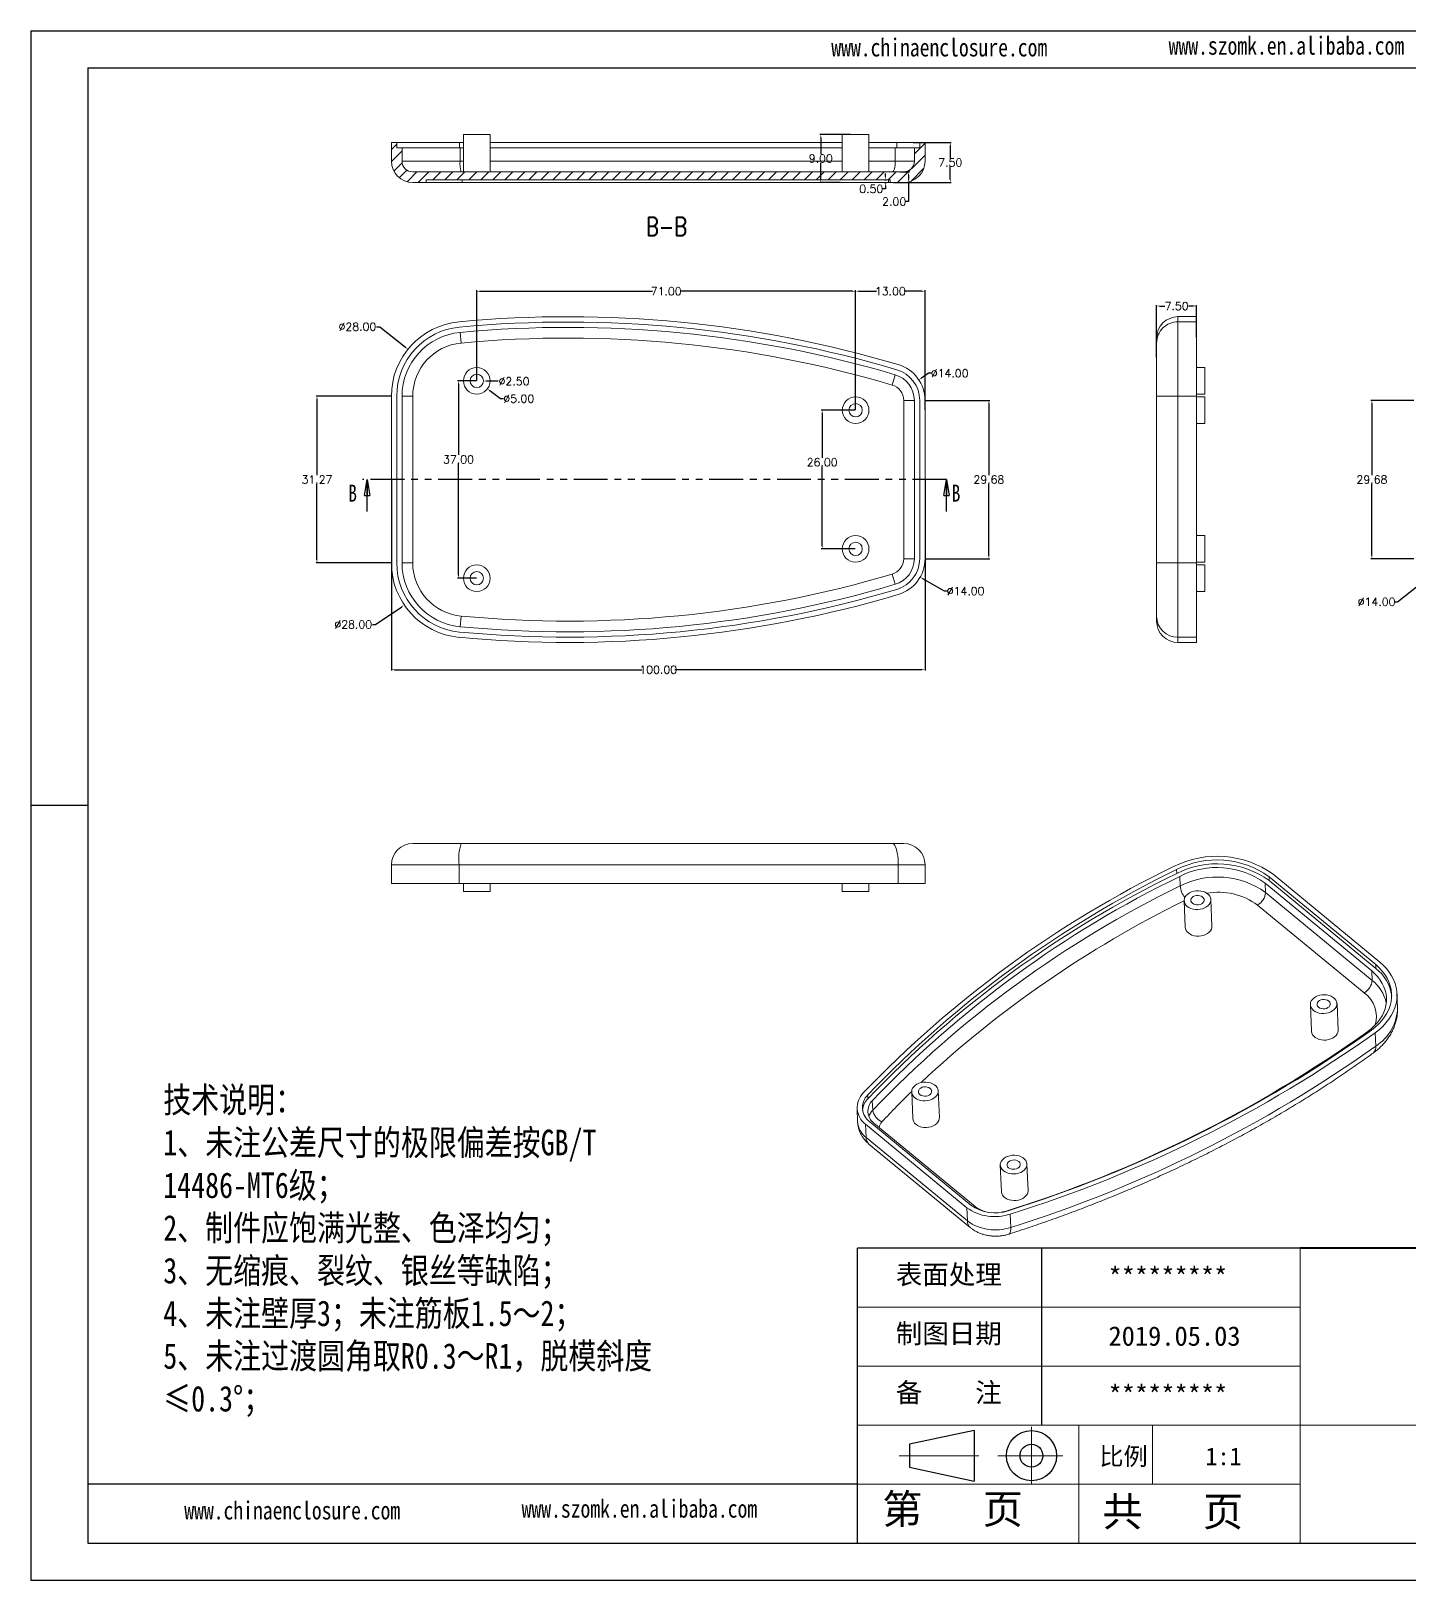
# Model space of a CAD drawing. Header units: inches. Extents: x 2300 to 3202, y 573 to 863.
# Drawn here: x 2300.2 to 2558.4, y 573 to 863.3 of the extents above; entities that cross this region are included whole.
import ezdxf

# ---------------------------------------------------------------- set-up
doc = ezdxf.new("R2010")
doc.units = ezdxf.units.IN
doc.linetypes.add('CENTER2', pattern=[28.575, 19.05, -3.175, 3.175, -3.175])
doc.linetypes.add('PHANTOM', pattern=[12.7, 6.35, -1.27, 1.27, -1.27, 1.27, -1.27])
doc.layers.add('文字', color=81, linetype='Continuous')
for name, color, linetype, lineweight in [('粗实线', 7, 'Continuous', 30), ('细实线', 3, 'Continuous', 9), ('细点划线', 2, 'CENTER2', 9)]:
    doc.layers.add(name, color=color, linetype=linetype, lineweight=lineweight)
doc.styles.add('SLDTEXTSTYLE0', font='TXT', dxfattribs={"width": 0.75})
doc.styles.add('SLDTEXTSTYLE3', font='TXT', dxfattribs={"width": 0.75, "bigfont": 'bigfont'})
doc.styles.get("Standard").update_dxf_attribs({"font": 'txt', "bigfont": 'gbcbig.shx'})
doc.styles.add('宋体', font='', dxfattribs={"width": 0.8, "height": 3.5})
doc.styles.get('宋体').set_extended_font_data('SimSun')
doc.dimstyles.new('2', dxfattribs={"dimtxt": 1.5, "dimasz": 0.6, "dimexe": 0.18, "dimexo": 0.0625, "dimgap": 0.09, "dimtad": 0, "dimtih": 1, "dimtoh": 1, "dimzin": 0, "dimdsep": 46, "dimtxsty": 'Standard', "dimcen": 0, "dimadec": 0, "dimazin": 2, "dimtfac": 1, "dimtofl": 0, "dimtmove": 0, "dimatfit": 3, "dimfxl": 1, "dimtolj": 1, "dimtzin": 0, "dimarcsym": 0})

# ---------------------------------------------------------------- blocks, each defined once
blk = doc.blocks.new('_CLOSED')
at = {"color": 0, "linetype": 'ByBlock', "lineweight": -2}
for p, q in [((-1, 0.166667), (0, 0)), ((-1, 0.166667), (-1, -0.166667)), ((0, 0), (-1, -0.166667)), ((0, 0), (-1, 0))]:
    blk.add_line(p, q, dxfattribs=at)
blk = doc.blocks.new('*D205')
at = {"color": 0, "lineweight": -2}
for p, q in [((2367.73, 779.17), (2367.73, 743.41)), ((2467.73, 779.17), (2467.73, 743.41)), ((2368.33, 743.59), (2414.64, 743.59)), ((2467.13, 743.59), (2420.82, 743.59))]:
    blk.add_line(p, q, dxfattribs=at)
at = {"color": 0}
for points in [[(2368.33, 743.69), (2368.33, 743.49), (2367.73, 743.59)], [(2467.13, 743.69), (2467.13, 743.49), (2467.73, 743.59)]]:
    blk.add_solid(points, dxfattribs=at)
at = {"layer": 'Defpoints', "color": 0}
for p in [(2367.73, 779.23), (2467.73, 779.23), (2467.73, 743.59)]:
    blk.add_point(p, dxfattribs=at)
at = {"color": 0, "insert": (2417.73, 743.59), "char_height": 1.5, "attachment_point": 5}
blk.add_mtext('\\A1;100.00', dxfattribs=at)
blk = doc.blocks.new('*D207')
at = {"color": 0, "lineweight": -2}
for p, q in [((2367.67, 794.87), (2353.61, 794.87)), ((2353.79, 794.27), (2353.79, 780.07)), ((2353.79, 764.2), (2353.79, 778.39)), ((2367.67, 763.6), (2353.61, 763.6))]:
    blk.add_line(p, q, dxfattribs=at)
at = {"color": 0}
for points in [[(2353.69, 794.27), (2353.89, 794.27), (2353.79, 794.87)], [(2353.69, 764.2), (2353.89, 764.2), (2353.79, 763.6)]]:
    blk.add_solid(points, dxfattribs=at)
at = {"layer": 'Defpoints', "color": 0}
for p in [(2367.73, 794.87), (2353.79, 763.6), (2367.73, 763.6)]:
    blk.add_point(p, dxfattribs=at)
at = {"color": 0, "insert": (2353.79, 779.23), "char_height": 1.5, "attachment_point": 5}
blk.add_mtext('\\A1;31.27', dxfattribs=at)
blk = doc.blocks.new('*D208')
at = {"color": 0, "lineweight": -2}
for p, q in [((2467.79, 794.07), (2479.88, 794.07)), ((2479.7, 793.47), (2479.7, 780.07)), ((2479.7, 764.99), (2479.7, 778.39)), ((2467.79, 764.39), (2479.88, 764.39))]:
    blk.add_line(p, q, dxfattribs=at)
at = {"color": 0}
for points in [[(2479.6, 793.47), (2479.8, 793.47), (2479.7, 794.07)], [(2479.6, 764.99), (2479.8, 764.99), (2479.7, 764.39)]]:
    blk.add_solid(points, dxfattribs=at)
at = {"layer": 'Defpoints', "color": 0}
for p in [(2467.73, 794.07), (2479.7, 794.07), (2467.73, 764.39)]:
    blk.add_point(p, dxfattribs=at)
at = {"color": 0, "insert": (2479.7, 779.23), "char_height": 1.5, "attachment_point": 5}
blk.add_mtext('\\A1;29.68', dxfattribs=at)
blk = doc.blocks.new('*D209')
at = {"color": 0, "lineweight": -2}
for p, q in [((2364.96, 807.89), (2365.56, 807.89)), ((2365.56, 807.89), (2370.36, 804.02))]:
    blk.add_line(p, q, dxfattribs=at)
at = {"color": 0}
blk.add_solid([(2370.42, 804.1), (2370.3, 803.95), (2370.83, 803.65)], dxfattribs=at)
at = {"layer": 'Defpoints', "color": 0}
for p in [(2370.83, 803.65), (2392.63, 786.08)]:
    blk.add_point(p, dxfattribs=at)
at = {"color": 0, "insert": (2361.37, 807.89), "char_height": 1.5, "attachment_point": 5}
blk.add_mtext('\\A1;∅28.00', dxfattribs=at)
blk = doc.blocks.new('*D210')
at = {"color": 0, "lineweight": -2}
for p, q in [((2364.77, 752.06), (2369.66, 755.38)), ((2364.17, 752.06), (2364.77, 752.06))]:
    blk.add_line(p, q, dxfattribs=at)
at = {"color": 0}
blk.add_solid([(2369.6, 755.47), (2369.71, 755.3), (2370.15, 755.72)], dxfattribs=at)
at = {"layer": 'Defpoints', "color": 0}
for p in [(2393.3, 771.47), (2370.15, 755.72)]:
    blk.add_point(p, dxfattribs=at)
at = {"color": 0, "insert": (2360.58, 752.06), "char_height": 1.5, "attachment_point": 5}
blk.add_mtext('\\A1;∅28.00', dxfattribs=at)
blk = doc.blocks.new('*D211')
at = {"color": 0, "lineweight": -2}
for p, q in [((2468.41, 799.15), (2467.07, 798.26)), ((2469.01, 799.15), (2468.41, 799.15))]:
    blk.add_line(p, q, dxfattribs=at)
at = {"color": 0}
blk.add_solid([(2467.01, 798.35), (2467.12, 798.18), (2466.57, 797.93)], dxfattribs=at)
at = {"layer": 'Defpoints', "color": 0}
for p in [(2466.57, 797.93), (2454.89, 790.21)]:
    blk.add_point(p, dxfattribs=at)
at = {"color": 0, "insert": (2472.35, 799.15), "char_height": 1.5, "attachment_point": 5}
blk.add_mtext('\\A1;∅14.00', dxfattribs=at)
blk = doc.blocks.new('*D212')
at = {"color": 0, "lineweight": -2}
for p, q in [((2471.39, 758.32), (2467.33, 760.63)), ((2471.99, 758.32), (2471.39, 758.32))]:
    blk.add_line(p, q, dxfattribs=at)
at = {"color": 0}
blk.add_solid([(2467.38, 760.72), (2467.29, 760.55), (2466.81, 760.93)], dxfattribs=at)
at = {"layer": 'Defpoints', "color": 0}
for p in [(2454.64, 767.85), (2466.81, 760.93)]:
    blk.add_point(p, dxfattribs=at)
at = {"color": 0, "insert": (2475.33, 758.32), "char_height": 1.5, "attachment_point": 5}
blk.add_mtext('\\A1;∅14.00', dxfattribs=at)
blk = doc.blocks.new('*D213')
at = {"color": 0, "lineweight": -2}
for p, q in [((2383.73, 797.79), (2383.73, 814.71)), ((2384.33, 814.53), (2416.64, 814.53)), ((2454.13, 814.53), (2421.82, 814.53)), ((2454.73, 792.29), (2454.73, 814.71))]:
    blk.add_line(p, q, dxfattribs=at)
at = {"color": 0}
for points in [[(2384.33, 814.63), (2384.33, 814.43), (2383.73, 814.53)], [(2454.13, 814.63), (2454.13, 814.43), (2454.73, 814.53)]]:
    blk.add_solid(points, dxfattribs=at)
at = {"layer": 'Defpoints', "color": 0}
for p in [(2454.73, 814.53), (2383.73, 797.73), (2454.73, 792.23)]:
    blk.add_point(p, dxfattribs=at)
at = {"color": 0, "insert": (2419.23, 814.53), "char_height": 1.5, "attachment_point": 5}
blk.add_mtext('\\A1;71.00', dxfattribs=at)
blk = doc.blocks.new('*D214')
at = {"color": 0, "lineweight": -2}
for p, q in [((2454.73, 792.29), (2454.73, 814.71)), ((2455.33, 814.53), (2458.64, 814.53)), ((2467.13, 814.53), (2463.82, 814.53)), ((2467.73, 792.29), (2467.73, 814.71))]:
    blk.add_line(p, q, dxfattribs=at)
at = {"color": 0}
for points in [[(2455.33, 814.63), (2455.33, 814.43), (2454.73, 814.53)], [(2467.13, 814.63), (2467.13, 814.43), (2467.73, 814.53)]]:
    blk.add_solid(points, dxfattribs=at)
at = {"layer": 'Defpoints', "color": 0}
for p in [(2467.73, 814.53), (2454.73, 792.23), (2467.73, 792.23)]:
    blk.add_point(p, dxfattribs=at)
at = {"color": 0, "insert": (2461.23, 814.53), "char_height": 1.5, "attachment_point": 5}
blk.add_mtext('\\A1;13.00', dxfattribs=at)
blk = doc.blocks.new('*D215')
at = {"color": 0, "lineweight": -2}
for p, q in [((2388.16, 794.39), (2386.21, 795.87)), ((2388.76, 794.39), (2388.16, 794.39))]:
    blk.add_line(p, q, dxfattribs=at)
at = {"color": 0}
blk.add_solid([(2386.27, 795.95), (2386.15, 795.79), (2385.73, 796.23)], dxfattribs=at)
at = {"layer": 'Defpoints', "color": 0}
for p in [(2381.73, 799.23), (2385.73, 796.23)]:
    blk.add_point(p, dxfattribs=at)
at = {"color": 0, "insert": (2391.6, 794.39), "char_height": 1.5, "attachment_point": 5}
blk.add_mtext('\\A1;∅5.00', dxfattribs=at)
blk = doc.blocks.new('*D216')
at = {"color": 0, "lineweight": -2}
blk.add_line((2387.76, 797.65), (2385.58, 797.69), dxfattribs=at)
at = {"color": 0}
blk.add_solid([(2385.58, 797.79), (2385.58, 797.59), (2384.98, 797.71)], dxfattribs=at)
at = {"layer": 'Defpoints', "color": 0}
for p in [(2382.48, 797.76), (2384.98, 797.71)]:
    blk.add_point(p, dxfattribs=at)
at = {"color": 0, "insert": (2390.72, 797.65), "char_height": 1.5, "attachment_point": 5}
blk.add_mtext('\\A1;∅2.50', dxfattribs=at)
blk = doc.blocks.new('*D217')
at = {"color": 0, "lineweight": -2}
for p, q in [((2383.67, 797.73), (2380.13, 797.73)), ((2380.31, 797.13), (2380.31, 783.84)), ((2380.31, 761.33), (2380.31, 782.16)), ((2383.67, 760.73), (2380.13, 760.73))]:
    blk.add_line(p, q, dxfattribs=at)
at = {"color": 0}
for points in [[(2380.21, 797.13), (2380.41, 797.13), (2380.31, 797.73)], [(2380.21, 761.33), (2380.41, 761.33), (2380.31, 760.73)]]:
    blk.add_solid(points, dxfattribs=at)
at = {"layer": 'Defpoints', "color": 0}
for p in [(2380.31, 797.73), (2383.73, 797.73), (2383.73, 760.73)]:
    blk.add_point(p, dxfattribs=at)
at = {"color": 0, "insert": (2380.31, 783), "char_height": 1.5, "attachment_point": 5}
blk.add_mtext('\\A1;37.00', dxfattribs=at)
blk = doc.blocks.new('*D218')
at = {"color": 0, "lineweight": -2}
for p, q in [((2454.67, 792.23), (2448.28, 792.23)), ((2448.46, 791.63), (2448.46, 783.31)), ((2448.46, 766.83), (2448.46, 781.63)), ((2454.67, 766.23), (2448.28, 766.23))]:
    blk.add_line(p, q, dxfattribs=at)
at = {"color": 0}
for points in [[(2448.36, 791.63), (2448.56, 791.63), (2448.46, 792.23)], [(2448.36, 766.83), (2448.56, 766.83), (2448.46, 766.23)]]:
    blk.add_solid(points, dxfattribs=at)
at = {"layer": 'Defpoints', "color": 0}
for p in [(2448.46, 792.23), (2454.73, 792.23), (2454.73, 766.23)]:
    blk.add_point(p, dxfattribs=at)
at = {"color": 0, "insert": (2448.46, 782.47), "char_height": 1.5, "attachment_point": 5}
blk.add_mtext('\\A1;26.00', dxfattribs=at)
blk = doc.blocks.new('*D219')
at = {"color": 0, "lineweight": -2}
for p, q in [((2511.13, 802.1), (2511.13, 811.94)), ((2511.73, 811.76), (2512.67, 811.76)), ((2518.03, 811.76), (2517.1, 811.76)), ((2518.63, 805.9), (2518.63, 811.94))]:
    blk.add_line(p, q, dxfattribs=at)
at = {"color": 0}
for points in [[(2511.73, 811.86), (2511.73, 811.66), (2511.13, 811.76)], [(2518.03, 811.86), (2518.03, 811.66), (2518.63, 811.76)]]:
    blk.add_solid(points, dxfattribs=at)
at = {"layer": 'Defpoints', "color": 0}
for p in [(2518.63, 811.76), (2518.63, 805.84), (2511.13, 802.04)]:
    blk.add_point(p, dxfattribs=at)
at = {"color": 0, "insert": (2514.88, 811.76), "char_height": 1.5, "attachment_point": 5}
blk.add_mtext('\\A1;7.50', dxfattribs=at)
blk = doc.blocks.new('*D220')
at = {"color": 0, "lineweight": -2}
for p, q in [((2460.35, 836.01), (2460.35, 836.61)), ((2460.35, 833.71), (2459.75, 833.71)), ((2460.16, 835.41), (2460.53, 835.41)), ((2460.16, 834.91), (2460.53, 834.91)), ((2460.35, 834.31), (2460.35, 833.71))]:
    blk.add_line(p, q, dxfattribs=at)
at = {"color": 0}
for points in [[(2460.25, 836.01), (2460.45, 836.01), (2460.35, 835.41)], [(2460.25, 834.31), (2460.45, 834.31), (2460.35, 834.91)]]:
    blk.add_solid(points, dxfattribs=at)
at = {"layer": 'Defpoints', "color": 0}
for p in [(2460.1, 835.41), (2460.1, 834.91), (2460.35, 834.91)]:
    blk.add_point(p, dxfattribs=at)
at = {"color": 0, "insert": (2457.66, 833.71), "char_height": 1.5, "attachment_point": 5}
blk.add_mtext('\\A1;0.50', dxfattribs=at)
blk = doc.blocks.new('*D221')
at = {"color": 0, "lineweight": -2}
for p, q in [((2463.06, 836.91), (2464.82, 836.91)), ((2464.64, 836.31), (2464.64, 835.51)), ((2461.84, 834.91), (2464.82, 834.91)), ((2464.64, 834.91), (2464.64, 831.33)), ((2464.64, 831.33), (2464.04, 831.33))]:
    blk.add_line(p, q, dxfattribs=at)
at = {"color": 0}
for points in [[(2464.54, 836.31), (2464.74, 836.31), (2464.64, 836.91)], [(2464.54, 835.51), (2464.74, 835.51), (2464.64, 834.91)]]:
    blk.add_solid(points, dxfattribs=at)
at = {"layer": 'Defpoints', "color": 0}
for p in [(2463, 836.91), (2461.77, 834.91), (2464.64, 834.91)]:
    blk.add_point(p, dxfattribs=at)
at = {"color": 0, "insert": (2461.95, 831.33), "char_height": 1.5, "attachment_point": 5}
blk.add_mtext('\\A1;2.00', dxfattribs=at)
blk = doc.blocks.new('*D222')
at = {"color": 0, "lineweight": -2}
for p, q in [((2465.51, 842.41), (2472.64, 842.41)), ((2472.46, 841.81), (2472.46, 839.5)), ((2472.46, 835.51), (2472.46, 837.82)), ((2463.39, 834.91), (2472.64, 834.91))]:
    blk.add_line(p, q, dxfattribs=at)
at = {"color": 0}
for points in [[(2472.36, 841.81), (2472.56, 841.81), (2472.46, 842.41)], [(2472.36, 835.51), (2472.56, 835.51), (2472.46, 834.91)]]:
    blk.add_solid(points, dxfattribs=at)
at = {"layer": 'Defpoints', "color": 0}
for p in [(2465.44, 842.41), (2472.46, 842.41), (2463.33, 834.91)]:
    blk.add_point(p, dxfattribs=at)
at = {"color": 0, "insert": (2472.46, 838.66), "char_height": 1.5, "attachment_point": 5}
blk.add_mtext('\\A1;7.50', dxfattribs=at)
blk = doc.blocks.new('*D223')
at = {"color": 0, "lineweight": -2}
for p, q in [((2453.72, 843.91), (2448.02, 843.91)), ((2448.2, 843.31), (2448.2, 840.25)), ((2448.2, 835.51), (2448.2, 838.57)), ((2451.83, 834.91), (2448.02, 834.91))]:
    blk.add_line(p, q, dxfattribs=at)
at = {"color": 0}
for points in [[(2448.1, 843.31), (2448.3, 843.31), (2448.2, 843.91)], [(2448.1, 835.51), (2448.3, 835.51), (2448.2, 834.91)]]:
    blk.add_solid(points, dxfattribs=at)
at = {"layer": 'Defpoints', "color": 0}
for p in [(2448.2, 843.91), (2453.78, 843.91), (2451.9, 834.91)]:
    blk.add_point(p, dxfattribs=at)
at = {"color": 0, "insert": (2448.2, 839.41), "char_height": 1.5, "attachment_point": 5}
blk.add_mtext('\\A1;9.00', dxfattribs=at)
blk = doc.blocks.new('*D238')
at = {"color": 0, "lineweight": -2}
for p, q in [((2559.36, 794.07), (2551.3, 794.07)), ((2551.48, 793.47), (2551.48, 780.07)), ((2551.48, 764.99), (2551.48, 778.39)), ((2559.36, 764.39), (2551.3, 764.39))]:
    blk.add_line(p, q, dxfattribs=at)
at = {"color": 0}
for points in [[(2551.38, 793.47), (2551.58, 793.47), (2551.48, 794.07)], [(2551.38, 764.99), (2551.58, 764.99), (2551.48, 764.39)]]:
    blk.add_solid(points, dxfattribs=at)
at = {"layer": 'Defpoints', "color": 0}
for p in [(2551.48, 794.07), (2559.42, 794.07), (2559.42, 764.39)]:
    blk.add_point(p, dxfattribs=at)
at = {"color": 0, "insert": (2551.48, 779.23), "char_height": 1.5, "attachment_point": 5}
blk.add_mtext('\\A1;29.68', dxfattribs=at)
blk = doc.blocks.new('*D239')
at = {"color": 0, "lineweight": -2}
for p, q in [((2556.29, 756.31), (2560.48, 759.65)), ((2555.69, 756.31), (2556.29, 756.31))]:
    blk.add_line(p, q, dxfattribs=at)
at = {"color": 0}
blk.add_solid([(2560.42, 759.73), (2560.54, 759.57), (2560.95, 760.02)], dxfattribs=at)
at = {"layer": 'Defpoints', "color": 0}
for p in [(2571.89, 768.76), (2560.95, 760.02)]:
    blk.add_point(p, dxfattribs=at)
at = {"color": 0, "insert": (2552.35, 756.31), "char_height": 1.5, "attachment_point": 5}
blk.add_mtext('\\A1;∅14.00', dxfattribs=at)

msp = doc.modelspace()

# ---------------------------------------------------------------- hatches: boundary and pattern name
at = {"linetype": 'Continuous', "lineweight": 0}
h = msp.add_hatch(dxfattribs=at)
h.set_pattern_fill('ANSI31', color=4, scale=0.5, style=0)
edge = h.paths.add_edge_path(flags=0)
edge.add_arc((2463.729, 838.905), 2, 270, 360, ccw=False)
edge.add_line((2463.729, 836.905), (2371.729, 836.905))
edge.add_arc((2371.729, 838.905), 2, 180, 270, ccw=False)
edge.add_line((2369.729, 838.905), (2369.729, 841.405))
edge.add_line((2369.729, 841.405), (2368.729, 841.405))
edge.add_line((2368.729, 841.405), (2368.729, 842.405))
edge.add_line((2368.729, 842.405), (2367.729, 842.405))
edge.add_line((2367.729, 842.405), (2367.729, 838.905))
edge.add_arc((2371.729, 838.905), 4, 180, 270)
edge.add_line((2371.729, 834.905), (2374.229, 834.905))
edge.add_line((2374.229, 834.905), (2374.229, 835.405))
edge.add_line((2374.229, 835.405), (2461.229, 835.405))
edge.add_line((2461.229, 835.405), (2461.229, 834.905))
edge.add_line((2461.229, 834.905), (2463.729, 834.905))
edge.add_arc((2463.729, 838.905), 4, 270, 360)
edge.add_line((2467.729, 838.905), (2467.729, 842.405))
edge.add_line((2467.729, 842.405), (2466.729, 842.405))
edge.add_line((2466.729, 842.405), (2466.729, 841.405))
edge.add_line((2466.729, 841.405), (2465.729, 841.405))
edge.add_line((2465.729, 841.405), (2465.729, 838.905))

# ---------------------------------------------------------------- linework, layer by layer
for p, q in [((2300.197, 863.315), (2710.847, 863.315)), ((2300.197, 863.315), (2300.197, 572.957)), ((2310.823, 856.402), (2703.934, 856.402)), ((2310.823, 856.402), (2310.823, 579.87)), ((2310.823, 718.136), (2300.197, 718.136)), ((2300.197, 707.382), (2300.197, 572.957)), ((2455.055, 579.87), (2455.055, 635.176)), ((2538.014, 635.176), (2455.055, 635.176)), ((2489.621, 601.993), (2489.621, 635.176)), ((2455.055, 590.931), (2310.823, 590.931)), ((2310.823, 579.87), (2703.934, 579.87)), ((2300.197, 572.957), (2710.847, 572.957)), ((2300.197, 572.957), (2490.313, 572.957))]:
    msp.add_line(p, q)
at = {"color": 7, "linetype": 'Continuous', "lineweight": 15}
for p, q in [((2367.729, 842.405), (2367.729, 838.905)), ((2368.729, 842.405), (2367.729, 842.405)), ((2368.729, 841.405), (2368.729, 842.405)), ((2380.508, 842.405), (2368.729, 842.405)), ((2380.508, 841.405), (2380.508, 842.405)), ((2381.229, 842.405), (2380.508, 842.405)), ((2381.229, 843.905), (2381.229, 836.905)), ((2381.229, 843.905), (2386.229, 843.905)), ((2386.229, 836.905), (2386.229, 843.905)), ((2452.229, 842.405), (2386.229, 842.405)), ((2452.229, 843.905), (2452.229, 836.905)), ((2452.229, 843.905), (2457.229, 843.905)), ((2457.229, 836.905), (2457.229, 843.905)), ((2462.435, 842.405), (2457.229, 842.405)), ((2462.435, 841.405), (2462.435, 842.405)), ((2466.729, 842.405), (2462.435, 842.405)), ((2466.729, 842.405), (2466.729, 841.405)), ((2467.729, 842.405), (2466.729, 842.405)), ((2467.729, 838.905), (2467.729, 842.405)), ((2368.729, 841.405), (2369.729, 841.405)), ((2369.729, 841.405), (2369.729, 838.905)), ((2380.602, 841.405), (2369.729, 841.405)), ((2380.602, 838.905), (2380.602, 841.405)), ((2381.229, 841.405), (2380.602, 841.405)), ((2452.229, 841.405), (2386.229, 841.405)), ((2462.151, 841.405), (2457.229, 841.405)), ((2462.151, 841.405), (2462.151, 838.905)), ((2465.729, 841.405), (2462.151, 841.405)), ((2465.729, 838.905), (2465.729, 841.405)), ((2465.729, 841.405), (2466.729, 841.405)), ((2380.602, 838.905), (2369.729, 838.905)), ((2463.729, 836.905), (2371.729, 836.905)), ((2465.729, 838.905), (2462.151, 838.905)), ((2374.229, 834.905), (2371.729, 834.905)), ((2461.229, 835.405), (2374.229, 835.405)), ((2374.229, 834.905), (2374.229, 835.405)), ((2374.229, 834.905), (2381.025, 834.905)), ((2381.025, 835.405), (2381.025, 834.905)), ((2381.025, 834.905), (2460.871, 834.905)), ((2460.871, 835.405), (2460.871, 834.905)), ((2460.871, 834.905), (2461.229, 834.905)), ((2461.229, 835.405), (2461.229, 834.905)), ((2463.729, 834.905), (2461.229, 834.905)), ((2518.634, 809.766), (2515.134, 809.766)), ((2515.134, 808.805), (2515.134, 794.866)), ((2515.134, 808.805), (2518.634, 808.805)), ((2518.634, 809.766), (2518.634, 808.805)), ((2518.634, 808.805), (2518.634, 794.866)), ((2380.602, 806.813), (2380.79, 804.822)), ((2511.134, 804.822), (2511.134, 805.766)), ((2511.134, 794.866), (2511.134, 804.822)), ((2462.151, 798.865), (2461.582, 796.948)), ((2520.134, 800.231), (2518.634, 800.231)), ((2520.134, 800.231), (2520.134, 795.231)), ((2367.729, 794.866), (2367.729, 763.596)), ((2368.729, 794.866), (2368.729, 763.596)), ((2369.729, 794.866), (2369.729, 763.596)), ((2369.729, 794.866), (2371.729, 794.866)), ((2371.729, 763.596), (2371.729, 794.866)), ((2463.729, 794.072), (2465.729, 794.072)), ((2463.729, 794.072), (2463.729, 764.39)), ((2465.729, 764.39), (2465.729, 794.072)), ((2466.729, 764.39), (2466.729, 794.072)), ((2467.729, 764.39), (2467.729, 794.072)), ((2511.134, 763.596), (2511.134, 794.866)), ((2515.134, 794.866), (2511.134, 794.866)), ((2515.134, 794.866), (2515.134, 763.596)), ((2518.634, 794.866), (2515.134, 794.866)), ((2518.634, 795.231), (2520.134, 795.231)), ((2518.634, 794.866), (2518.634, 763.596)), ((2520.134, 794.731), (2518.634, 794.731)), ((2520.134, 794.731), (2520.134, 789.731)), ((2518.634, 789.731), (2520.134, 789.731)), ((2520.134, 768.731), (2518.634, 768.731)), ((2520.134, 763.731), (2520.134, 768.731)), ((2463.729, 764.39), (2465.729, 764.39)), ((2518.634, 763.731), (2520.134, 763.731)), ((2369.729, 763.596), (2371.729, 763.596)), ((2461.582, 761.514), (2462.151, 759.597)), ((2515.134, 763.596), (2511.134, 763.596)), ((2511.134, 753.64), (2511.134, 763.596)), ((2515.134, 763.596), (2515.134, 749.658)), ((2515.134, 763.596), (2518.634, 763.596)), ((2518.634, 763.596), (2518.634, 749.658)), ((2520.134, 763.231), (2518.634, 763.231)), ((2520.134, 758.231), (2520.134, 763.231)), ((2518.634, 758.231), (2520.134, 758.231)), ((2380.79, 753.64), (2380.602, 751.649)), ((2511.134, 752.696), (2511.134, 753.64)), ((2518.634, 749.658), (2515.134, 749.658)), ((2518.634, 749.658), (2518.634, 748.696)), ((2515.134, 748.696), (2518.634, 748.696)), ((2371.729, 711.026), (2380.79, 711.026)), ((2380.79, 711.026), (2461.582, 711.026)), ((2461.582, 711.026), (2463.729, 711.026)), ((2380.414, 707.026), (2367.729, 707.026)), ((2367.729, 703.526), (2367.729, 707.026)), ((2462.719, 707.026), (2380.414, 707.026)), ((2380.414, 707.026), (2380.414, 703.526)), ((2462.719, 703.526), (2462.719, 707.026)), ((2467.729, 707.026), (2462.719, 707.026)), ((2467.729, 707.026), (2467.729, 703.526)), ((2514.904, 705.417), (2514.875, 706.128)), ((2380.414, 703.526), (2367.729, 703.526)), ((2462.719, 703.526), (2380.414, 703.526)), ((2381.229, 703.526), (2381.229, 702.026)), ((2386.229, 702.026), (2386.229, 703.526)), ((2452.229, 703.526), (2452.229, 702.026)), ((2457.229, 702.026), (2457.229, 703.526)), ((2467.729, 703.526), (2462.719, 703.526)), ((2515.468, 704.849), (2515.54, 703.069)), ((2551.438, 687.133), (2531.46, 703.605)), ((2531.532, 701.825), (2531.46, 703.605)), ((2552.178, 688.31), (2532.2, 704.781)), ((2532.229, 704.07), (2532.2, 704.781)), ((2552.207, 687.598), (2532.229, 704.07)), ((2552.947, 688.774), (2532.969, 705.246)), ((2386.229, 702.026), (2381.229, 702.026)), ((2457.229, 702.026), (2452.229, 702.026)), ((2516.297, 700.291), (2516.499, 695.308)), ((2521.494, 695.51), (2521.293, 700.493)), ((2551.51, 685.353), (2531.532, 701.825)), ((2530.052, 699.473), (2550.03, 683.001)), ((2552.207, 687.598), (2552.178, 688.31)), ((2551.438, 687.133), (2551.51, 685.353)), ((2556.274, 680.346), (2556.173, 682.838)), ((2539.936, 680.801), (2540.137, 675.818)), ((2545.133, 676.02), (2544.932, 681.003)), ((2552.201, 673.049), (2552.1, 675.541)), ((2457.024, 663.162), (2456.995, 663.874)), ((2457.927, 661.01), (2457.855, 662.789)), ((2465.229, 664.42), (2465.431, 659.437)), ((2470.426, 659.639), (2470.225, 664.622)), ((2454.987, 661.354), (2455.088, 658.862)), ((2456.6, 658.386), (2475.564, 642.751)), ((2456.6, 658.386), (2456.701, 655.894)), ((2457.369, 658.85), (2476.332, 643.215)), ((2458.167, 658.603), (2477.13, 642.968)), ((2456.701, 655.894), (2475.664, 640.259)), ((2457.231, 654.665), (2476.195, 639.031)), ((2481.84, 650.725), (2482.042, 645.741)), ((2487.038, 645.943), (2486.836, 650.927)), ((2475.664, 640.259), (2475.564, 642.751)), ((2483.702, 641.542), (2483.803, 639.051))]:
    msp.add_line(p, q, dxfattribs=at)
at = {"color": 8, "linetype": 'Continuous', "lineweight": 15}
for p, q in [((2381.229, 838.905), (2380.602, 838.905)), ((2452.229, 838.905), (2386.229, 838.905)), ((2462.151, 838.905), (2457.229, 838.905)), ((2515.134, 809.766), (2515.134, 808.805)), ((2515.134, 749.658), (2515.134, 748.696))]:
    msp.add_line(p, q, dxfattribs=at)
at = {"color": 1, "linetype": 'PHANTOM', "lineweight": 30}
msp.add_line((2471.761, 779.231), (2362.305, 779.231), dxfattribs=at)
at = {"color": 7, "linetype": 'Continuous', "lineweight": 30}
for p, q in [((2363.182, 773.231), (2363.182, 779.231)), ((2471.761, 773.231), (2471.761, 779.231))]:
    msp.add_line(p, q, dxfattribs=at)
at = {"color": 7, "linetype": 'Continuous', "lineweight": 15, "flags": 128}
for points in [[(2462.151, 838.905), (2462.14, 838.515), (2462.107, 838.14), (2462.055, 837.794), (2461.984, 837.491), (2461.898, 837.242), (2461.8, 837.058), (2461.693, 836.944), (2461.582, 836.905)], [(2462.719, 707.026), (2462.708, 707.595), (2462.673, 708.153), (2462.617, 708.688), (2462.539, 709.189), (2462.442, 709.646), (2462.327, 710.049), (2462.197, 710.391), (2462.054, 710.665), (2461.902, 710.864), (2461.744, 710.985), (2461.582, 711.026)], [(2516.873, 699.231), (2516.619, 699.485), (2516.434, 699.768), (2516.326, 700.071), (2516.297, 700.384), (2516.348, 700.698), (2516.478, 701.002), (2516.682, 701.286), (2516.954, 701.541), (2517.286, 701.76), (2517.666, 701.934), (2518.082, 702.059), (2518.521, 702.131), (2518.969, 702.146), (2519.411, 702.105), (2519.834, 702.01), (2520.223, 701.862), (2520.566, 701.667), (2520.852, 701.43), (2521.073, 701.161), (2521.22, 700.867), (2521.289, 700.557), (2521.278, 700.243), (2521.187, 699.933), (2521.019, 699.638), (2520.78, 699.367), (2520.477, 699.129), (2520.12, 698.931), (2519.72, 698.781), (2519.291, 698.682), (2518.846, 698.639), (2518.399, 698.651), (2517.964, 698.72), (2517.557, 698.842), (2517.189, 699.015), (2516.873, 699.231)], [(2517.834, 699.812), (2517.66, 700.002), (2517.564, 700.219), (2517.551, 700.447), (2517.623, 700.672), (2517.775, 700.878), (2517.996, 701.051), (2518.272, 701.178), (2518.584, 701.253), (2518.91, 701.268), (2519.228, 701.224), (2519.517, 701.123), (2519.756, 700.973), (2519.93, 700.782), (2520.027, 700.566), (2520.039, 700.337), (2519.967, 700.112), (2519.815, 699.906), (2519.594, 699.734), (2519.318, 699.606), (2519.006, 699.532), (2518.68, 699.516), (2518.362, 699.56), (2518.074, 699.661), (2517.834, 699.812)], [(2521.494, 695.51), (2521.479, 695.259), (2521.388, 694.949), (2521.221, 694.654), (2520.981, 694.383), (2520.678, 694.145), (2520.321, 693.948), (2519.922, 693.797), (2519.492, 693.699), (2519.047, 693.655), (2518.6, 693.668), (2518.166, 693.736), (2517.758, 693.859), (2517.391, 694.031), (2517.075, 694.248)], [(2551.392, 676.021), (2552.112, 676.588), (2552.766, 677.192), (2553.348, 677.831), (2553.856, 678.5), (2554.285, 679.194), (2554.632, 679.908), (2554.896, 680.639), (2555.074, 681.38), (2555.166, 682.128), (2555.17, 682.877), (2555.087, 683.621), (2554.917, 684.356), (2554.662, 685.078), (2554.322, 685.78), (2553.901, 686.459), (2553.401, 687.11), (2552.825, 687.728), (2552.178, 688.31)], [(2552.1, 675.541), (2552.837, 676.117), (2553.509, 676.731), (2554.113, 677.379), (2554.646, 678.055), (2555.102, 678.758), (2555.481, 679.481), (2555.78, 680.222), (2555.996, 680.974), (2556.13, 681.735), (2556.178, 682.499), (2556.143, 683.261), (2556.023, 684.018), (2555.819, 684.764), (2555.534, 685.495), (2555.167, 686.206), (2554.723, 686.894), (2554.202, 687.554), (2553.609, 688.182), (2552.947, 688.774)], [(2550.712, 675.79), (2551.377, 676.313), (2551.981, 676.871), (2552.518, 677.461), (2552.987, 678.078), (2553.383, 678.718), (2553.704, 679.378), (2553.947, 680.053), (2554.112, 680.737), (2554.196, 681.427), (2554.2, 682.118), (2554.123, 682.805), (2553.966, 683.484), (2553.731, 684.15), (2553.417, 684.798), (2553.028, 685.425), (2552.567, 686.026), (2552.036, 686.596), (2551.438, 687.133)], [(2540.512, 679.741), (2540.828, 679.525), (2541.196, 679.353), (2541.603, 679.23), (2542.038, 679.161), (2542.484, 679.149), (2542.93, 679.192), (2543.359, 679.291), (2543.759, 679.441), (2544.116, 679.639), (2544.419, 679.877), (2544.658, 680.148), (2544.826, 680.443), (2544.917, 680.753), (2544.928, 681.068), (2544.859, 681.377), (2544.712, 681.671), (2544.491, 681.941), (2544.205, 682.177), (2543.862, 682.372), (2543.473, 682.52), (2543.05, 682.616), (2542.608, 682.656), (2542.16, 682.641), (2541.721, 682.569), (2541.304, 682.444), (2540.925, 682.27), (2540.593, 682.051), (2540.321, 681.796), (2540.117, 681.512), (2539.987, 681.208), (2539.936, 680.894), (2539.965, 680.581), (2540.073, 680.278), (2540.258, 679.995), (2540.512, 679.741)], [(2541.473, 680.322), (2541.712, 680.171), (2542.001, 680.07), (2542.319, 680.026), (2542.645, 680.042), (2542.957, 680.116), (2543.233, 680.244), (2543.454, 680.416), (2543.606, 680.622), (2543.678, 680.847), (2543.666, 681.076), (2543.569, 681.293), (2543.395, 681.483), (2543.156, 681.633), (2542.867, 681.734), (2542.549, 681.778), (2542.223, 681.763), (2541.911, 681.689), (2541.635, 681.561), (2541.414, 681.388), (2541.262, 681.182), (2541.19, 680.957), (2541.202, 680.729), (2541.299, 680.512), (2541.473, 680.322)], [(2540.137, 675.818), (2540.142, 675.753), (2540.211, 675.444), (2540.358, 675.15), (2540.578, 674.88), (2540.864, 674.644), (2541.208, 674.449), (2541.597, 674.301), (2542.019, 674.205), (2542.462, 674.165), (2542.91, 674.18), (2543.349, 674.251), (2543.765, 674.376), (2544.145, 674.551), (2544.476, 674.77), (2544.748, 675.025), (2544.953, 675.309), (2545.082, 675.613), (2545.134, 675.927), (2545.133, 676.02)], [(2465.805, 663.36), (2465.551, 663.614), (2465.366, 663.897), (2465.258, 664.2), (2465.229, 664.514), (2465.28, 664.827), (2465.41, 665.131), (2465.614, 665.415), (2465.886, 665.671), (2466.218, 665.889), (2466.598, 666.064), (2467.014, 666.189), (2467.453, 666.26), (2467.901, 666.276), (2468.343, 666.235), (2468.766, 666.139), (2469.155, 665.991), (2469.498, 665.796), (2469.784, 665.56), (2470.005, 665.29), (2470.152, 664.996), (2470.221, 664.687), (2470.21, 664.372), (2470.119, 664.062), (2469.951, 663.767), (2469.712, 663.496), (2469.409, 663.258), (2469.052, 663.061), (2468.652, 662.91), (2468.223, 662.812), (2467.778, 662.768), (2467.331, 662.781), (2466.896, 662.849), (2466.489, 662.972), (2466.121, 663.144), (2465.805, 663.36)], [(2466.766, 663.941), (2466.592, 664.131), (2466.496, 664.348), (2466.483, 664.577), (2466.555, 664.801), (2466.707, 665.007), (2466.928, 665.18), (2467.204, 665.308), (2467.516, 665.382), (2467.842, 665.398), (2468.16, 665.353), (2468.449, 665.253), (2468.688, 665.102), (2468.862, 664.912), (2468.959, 664.695), (2468.971, 664.466), (2468.899, 664.241), (2468.747, 664.036), (2468.526, 663.863), (2468.25, 663.735), (2467.938, 663.661), (2467.612, 663.645), (2467.294, 663.689), (2467.006, 663.79), (2466.766, 663.941)], [(2470.426, 659.639), (2470.411, 659.388), (2470.32, 659.078), (2470.153, 658.783), (2469.913, 658.512), (2469.61, 658.274), (2469.253, 658.077), (2468.854, 657.927), (2468.424, 657.828), (2467.979, 657.784), (2467.532, 657.797), (2467.098, 657.866), (2466.69, 657.988), (2466.323, 658.16), (2466.007, 658.377)], [(2482.416, 649.665), (2482.732, 649.448), (2483.1, 649.276), (2483.508, 649.154), (2483.942, 649.085), (2484.389, 649.072), (2484.834, 649.116), (2485.263, 649.215), (2485.663, 649.365), (2486.02, 649.562), (2486.323, 649.8), (2486.562, 650.071), (2486.73, 650.366), (2486.821, 650.676), (2486.832, 650.991), (2486.763, 651.301), (2486.616, 651.595), (2486.396, 651.864), (2486.109, 652.1), (2485.766, 652.295), (2485.377, 652.443), (2484.954, 652.539), (2484.512, 652.58), (2484.064, 652.564), (2483.625, 652.493), (2483.209, 652.368), (2482.829, 652.193), (2482.497, 651.975), (2482.225, 651.719), (2482.021, 651.435), (2481.891, 651.132), (2481.84, 650.818), (2481.869, 650.505), (2481.978, 650.202), (2482.162, 649.919), (2482.416, 649.665)], [(2483.377, 650.245), (2483.617, 650.095), (2483.905, 649.994), (2484.223, 649.95), (2484.549, 649.965), (2484.861, 650.04), (2485.137, 650.167), (2485.358, 650.34), (2485.51, 650.546), (2485.582, 650.771), (2485.57, 650.999), (2485.473, 651.216), (2485.299, 651.406), (2485.06, 651.557), (2484.771, 651.658), (2484.453, 651.702), (2484.127, 651.686), (2483.816, 651.612), (2483.54, 651.484), (2483.318, 651.312), (2483.166, 651.106), (2483.094, 650.881), (2483.107, 650.652), (2483.203, 650.436), (2483.377, 650.245)], [(2482.042, 645.741), (2482.046, 645.677), (2482.115, 645.368), (2482.262, 645.073), (2482.482, 644.804), (2482.769, 644.568), (2483.112, 644.373), (2483.501, 644.225), (2483.924, 644.129), (2484.366, 644.088), (2484.814, 644.104), (2485.253, 644.175), (2485.669, 644.3), (2486.049, 644.475), (2486.38, 644.693), (2486.653, 644.949), (2486.857, 645.233), (2486.987, 645.537), (2487.038, 645.85), (2487.038, 645.943)], [(2482.064, 641.887), (2482.34, 641.942), (2482.943, 642.105)]]:
    msp.add_lwpolyline(points, dxfattribs=at)
at = {"color": 8, "linetype": 'Continuous', "lineweight": 15, "flags": 128}
msp.add_lwpolyline([(2483.803, 639.051), (2483.803, 638.671), (2483.772, 638.351), (2483.708, 638.098), (2483.615, 637.916), (2483.493, 637.808), (2483.452, 637.791)], dxfattribs=at)
at = {"color": 7, "linetype": 'Continuous', "lineweight": 15}
for centre, radius in [((2383.729, 797.731), 2.5), ((2383.729, 797.731), 1.25), ((2454.729, 792.231), 2.5), ((2454.729, 792.231), 1.25), ((2454.729, 766.231), 2.5), ((2454.729, 766.231), 1.25), ((2383.729, 760.731), 2.5), ((2383.729, 760.731), 1.25)]:
    msp.add_circle(centre, radius, dxfattribs=at)
for centre, radius, start, end in [((2371.729, 838.905), 4, 180, 270), ((2371.729, 838.905), 2, 180, 270), ((2386.068, 838.41), 5.489, 174.81944, 195.90817), ((2463.729, 838.905), 2, 270, 0), ((2463.729, 838.905), 4, 270, 0), ((2381.729, 794.866), 14, 95.38746, 180), ((2381.729, 794.866), 13, 95.38746, 180), ((2400.844, 592.173), 217.592, 73.47924, 95.38746), ((2400.844, 592.173), 216.592, 73.47924, 95.38746), ((2400.844, 592.173), 215.592, 73.47924, 95.38746), ((2515.134, 805.766), 4, 90, 180), ((2515.124, 804.814), 3.99, 89.86142, 179.88492), ((2381.729, 794.866), 12, 95.38746, 180), ((2381.729, 794.866), 10, 95.38746, 180), ((2400.844, 592.173), 213.592, 73.47924, 95.38746), ((2460.729, 794.072), 5, 0, 73.47924), ((2460.729, 794.072), 6, 0, 73.47924), ((2460.729, 794.072), 7, 0, 73.47924), ((2460.729, 794.072), 3, 0, 73.47924), ((2460.729, 764.39), 3, 286.52076, 0), ((2460.729, 764.39), 5, 286.52076, 0), ((2460.729, 764.39), 6, 286.52076, 0), ((2460.729, 764.39), 7, 286.52076, 0), ((2381.729, 763.596), 14, 180, 264.61254), ((2381.729, 763.596), 13, 180, 264.61254), ((2381.729, 763.596), 12, 180, 264.61254), ((2381.729, 763.596), 10, 180, 264.61254), ((2400.844, 966.289), 213.592, 264.61254, 286.52076), ((2400.844, 966.289), 216.592, 264.61254, 286.52076), ((2400.844, 966.289), 215.592, 264.61254, 286.52076), ((2400.844, 966.289), 217.592, 264.61254, 286.52076), ((2515.126, 753.65), 3.992, 180.13913, 270.11453), ((2515.134, 752.696), 4, 180, 270), ((2371.729, 707.026), 4, 90, 180), ((2390.346, 708.111), 9.991, 163.03673, 186.23567), ((2463.729, 707.026), 4, 0, 90), ((2522.438, 690.514), 18.109, 54.44306, 116.66521), ((2603.316, 523.726), 203.469, 115.9402, 136.32047), ((2603.471, 523.999), 202.534, 115.9402, 136.32047), ((2522.428, 691.18), 16.748, 54.3049, 116.80337), ((2522.456, 690.468), 16.748, 54.3049, 116.80337), ((2522.439, 691.05), 15.46, 54.3049, 116.80337), ((2603.499, 523.287), 202.534, 115.9402, 136.32047), ((2603.654, 523.56), 201.599, 115.9402, 136.32047), ((2603.726, 521.78), 201.599, 115.9402, 136.32047), ((2522.511, 689.27), 15.46, 54.3049, 116.80337), ((2528.544, 702.063), 2.997, 300.2033, 355.4527), ((2517.952, 695.411), 1.457, 184.06594, 232.97481), ((2548.523, 685.591), 2.997, 300.2033, 355.4527), ((2547.538, 681.473), 7.702, 7.21982, 52.67896), ((2411.111, 871.627), 240.5, 287.37811, 305.48288), ((2411.143, 872.767), 241.616, 287.37811, 305.48288), ((2411.204, 873.194), 242.731, 287.37811, 305.48288), ((2411.305, 870.702), 242.731, 287.37811, 305.48288), ((2458.866, 661.502), 3.852, 134.5412, 233.97727), ((2459.311, 661.521), 3.302, 134.5412, 233.97727), ((2459.518, 660.688), 3.513, 135.23507, 174.2686), ((2459.79, 660.829), 2.755, 134.6232, 233.89527), ((2460.761, 661.49), 2.875, 189.61304, 247.18914), ((2466.884, 659.54), 1.457, 184.06594, 232.97481), ((2480.806, 650.049), 8.986, 234.30658, 288.80024), ((2480.826, 649.471), 7.702, 234.30658, 288.80024), ((2480.577, 647.447), 5.652, 232.4169, 265.78013), ((2480.907, 647.557), 8.986, 234.30658, 288.80024)]:
    msp.add_arc(centre, radius, start, end, dxfattribs=at)
at = {"color": 8, "linetype": 'Continuous', "lineweight": 15}
for centre, radius, start, end in [((2519.828, 703.506), 4.311, 185.8221, 217.61091), ((2607.401, 515.694), 205.857, 116.26726, 133.03387), ((2522.705, 689.483), 12.401, 53.66796, 100.10316), ((2546.952, 679.522), 7.402, 12.72698, 51.98976), ((2546.789, 678.535), 5.518, 343.56163, 54.0255), ((2547.608, 680.398), 8.666, 302.00476, 359.65505), ((2550.779, 672.826), 1.439, 310.68817, 8.9045), ((2582.943, 543.707), 168.694, 134.24993, 136.961), ((2460.216, 658.813), 3.173, 136.18867, 161.12811), ((2459.177, 659.162), 4.1, 184.18885, 232.8519), ((2460.891, 657.604), 1.754, 135.19201, 173.76508), ((2458.323, 655.865), 1.622, 178.99039, 227.71439), ((2477.286, 640.231), 1.622, 178.99007, 227.72034)]:
    msp.add_arc(centre, radius, start, end, dxfattribs=at)
at = {"color": 7, "linetype": 'Continuous', "lineweight": 15}
for points, knots in [([(2551.717, 671.735), (2551.865, 671.845), (2552.267, 672.145), (2552.881, 672.671), (2553.538, 673.322), (2554.131, 674.012), (2554.657, 674.735), (2555.113, 675.486), (2555.495, 676.258), (2555.804, 677.049), (2556.036, 677.85), (2556.196, 678.66), (2556.274, 679.471), (2556.296, 680.036), (2556.273, 680.327), (2556.271, 680.351)], [0, 0, 0, 0, 0.0524645, 0.1419631, 0.2312049, 0.3197539, 0.4074268, 0.4940859, 0.5796549, 0.6641266, 0.7475599, 0.83007, 0.9118159, 0.9929873, 1, 1, 1, 1]), ([(2483.452, 637.791), (2484.094, 637.999), (2485.952, 638.601), (2489.005, 639.633), (2492.598, 640.901), (2496.16, 642.215), (2499.69, 643.575), (2503.185, 644.979), (2506.646, 646.427), (2510.071, 647.92), (2513.459, 649.455), (2516.808, 651.034), (2520.118, 652.655), (2523.388, 654.318), (2526.616, 656.022), (2529.801, 657.767), (2532.943, 659.552), (2536.04, 661.376), (2539.091, 663.24), (2542.095, 665.142), (2545.051, 667.082), (2547.958, 669.059), (2550.171, 670.617), (2551.414, 671.516), (2551.717, 671.735)], [0, 0, 0, 0, 0.0253222, 0.0732744, 0.1212285, 0.1691838, 0.2171405, 0.2650984, 0.3130575, 0.3610177, 0.408979, 0.4569413, 0.5049045, 0.5528685, 0.6008331, 0.6487982, 0.6967636, 0.7447291, 0.7926943, 0.8406591, 0.8886232, 0.9365863, 0.984548, 1, 1, 1, 1]), ([(2455.09, 658.855), (2455.104, 658.653), (2455.133, 658.242), (2455.267, 657.636), (2455.463, 657.045), (2455.725, 656.479), (2456.047, 655.944), (2456.428, 655.444), (2456.825, 655.016), (2457.108, 654.772), (2457.231, 654.665)], [0, 0, 0, 0, 0.1255566, 0.2545977, 0.3830058, 0.5112473, 0.6398044, 0.7691652, 0.8998024, 1, 1, 1, 1]), ([(2476.195, 639.031), (2476.333, 638.922), (2476.646, 638.676), (2477.178, 638.348), (2477.784, 638.045), (2478.429, 637.797), (2479.104, 637.605), (2479.804, 637.474), (2480.521, 637.404), (2481.246, 637.398), (2481.973, 637.455), (2482.68, 637.574), (2483.17, 637.701), (2483.42, 637.781), (2483.452, 637.791)], [0, 0, 0, 0, 0.07042047, 0.15871023, 0.24798645, 0.33855602, 0.43018994, 0.52263327, 0.61567204, 0.70917231, 0.80315035, 0.89766633, 0.98674687, 1, 1, 1, 1])]:
    msp.add_open_spline(points, degree=3, knots=knots, dxfattribs=at)
at = {"layer": '粗实线', "color": 7, "lineweight": 40}
msp.add_line((2703.934, 635.176), (2538.014, 635.176), dxfattribs=at)
at = {"layer": '粗实线', "color": 7}
for p, q in [((2476.916, 600.958), (2464.83, 598.396)), ((2464.83, 598.396), (2464.83, 594.122)), ((2476.916, 600.958), (2476.916, 591.486)), ((2464.83, 594.122), (2476.916, 591.486))]:
    msp.add_line(p, q, dxfattribs=at)
for radius in [4.699, 2.137]:
    msp.add_circle((2487.673, 596.259), radius, dxfattribs=at)
at = {"layer": '细实线', "color": 7}
for p, q in [((2538.014, 635.176), (2538.014, 579.87)), ((2538.014, 624.115), (2455.055, 624.115)), ((2538.014, 613.054), (2455.055, 613.054)), ((2703.934, 601.993), (2455.055, 601.993)), ((2496.535, 601.993), (2496.535, 579.87)), ((2510.361, 601.993), (2510.361, 590.931)), ((2538.014, 590.931), (2455.055, 590.931))]:
    msp.add_line(p, q, dxfattribs=at)
at = {"layer": '细点划线', "color": 7}
for p, q in [((2487.673, 601.668), (2487.673, 590.931)), ((2462.903, 596.259), (2477.842, 596.259)), ((2481.388, 596.259), (2493.533, 596.259))]:
    msp.add_line(p, q, dxfattribs=at)

# ---------------------------------------------------------------- block references
at = {"color": 7, "linetype": 'Continuous', "lineweight": 30, "xscale": 3, "yscale": 3, "zscale": 0.5, "rotation": 90}
for p in [(2363.182, 779.231), (2471.761, 779.231)]:
    msp.add_blockref('_CLOSED', p, dxfattribs=at)

# ---------------------------------------------------------------- texts
at = {"color": 0, "linetype": 'Continuous', "lineweight": 0, "insert": (2419.275, 828.418), "char_height": 3.5, "attachment_point": 2, "style": 'SLDTEXTSTYLE3'}
msp.add_mtext('B-B', dxfattribs=at)
at = {"color": 7, "linetype": 'Continuous', "char_height": 3.175, "attachment_point": 1, "style": 'SLDTEXTSTYLE0'}
for insert in [(2359.659, 778.272), (2472.731, 778.272)]:
    msp.add_mtext('B', dxfattribs=dict(at, insert=insert))
at = {"char_height": 3.63769, "width": 2067.48145, "attachment_point": 1}
for s, insert in [('{\\fSimHei|b0|i0|c134|p49;表面处理}', (2462.269, 632.037)), ('{\\fSimHei|b0|i0|c134|p49;*********}', (2502.111, 631.569)), ('{\\fSimHei|b0|i0|c134|p49;制图日期}', (2462.269, 620.976)), ('{\\fSimHei|b0|i0|c134|p49;201\\fSimHei|b0|i0|c0|p49;9\\fSimHei|b0|i0|c134|p49;.\\fSimHei|b0|i0|c0|p49;05\\fSimHei|b0|i0|c134|p49;.\\fSimHei|b0|i0|c0|p49;03}', (2502.111, 620.508)), ('{\\fSimHei|b0|i0|c134|p49;备    注}', (2462.269, 609.915)), ('{\\fSimHei|b0|i0|c134|p49;*********}', (2502.111, 609.447))]:
    msp.add_mtext(s, dxfattribs=dict(at, insert=insert))
at = {"layer": '文字', "color": 0, "attachment_point": 1, "style": '宋体'}
for s, insert, char_height, width in [('www.szomk.en.alibaba.com', (2513.387, 862.256), 3.37984, 59.38046), ('www.chinaenclosure.com', (2450.17, 861.922), 3.37984, 59.38046), ('{\\H1.111x;技术说明：\\P1、未注公差尺寸的极限偏差按GB/T 14486-MT6级；\\P2、制件应饱满光整、色泽均匀；\\P3、无缩痕、裂纹、银丝等缺陷；\\P4、未注壁厚3；未注筋板1.5～2；\\P5、未注过渡圆角取R0.3～R1，脱模斜度≤0.3%%D；}', (2324.99, 665.369), 4.32081, 97.32372), ('www.chinaenclosure.com', (2328.919, 587.694), 3.37984, 59.38046), ('www.szomk.en.alibaba.com', (2392.137, 588.029), 3.37984, 59.38046)]:
    msp.add_mtext(s, dxfattribs=dict(at, insert=insert, char_height=char_height, width=width))
at = {"layer": '细实线', "color": 7, "attachment_point": 1}
for s, insert, char_height, width in [('{\\fSimSun|b0|i0|c134|p54;比例}', (2500.406, 597.803), 3.31838, 14.56667), ('{\\fSimSun|b0|i0|c134|p54;1:1}', (2520.282, 597.803), 3.31838, 14.56667), ('{\\fSimSun|b0|i0|c134|p54;第   页}', (2459.709, 589.03), 5.53064, 41.4798), ('{\\fSimSun|b0|i0|c134|p54; 共   页}', (2497.211, 588.56), 5.53064, 41.4798)]:
    msp.add_mtext(s, dxfattribs=dict(at, insert=insert, char_height=char_height, width=width))

# ---------------------------------------------------------------- dimensions: what is measured, and where the dimension line sits
for base, p1, p2, picture, middle in [((2448.205, 843.905), (2451.897, 834.905), (2453.785, 843.905), '*D223', (2448.205, 839.405)), ((2472.46, 842.405), (2463.327, 834.905), (2465.443, 842.405), '*D222', (2472.46, 838.655)), ((2460.348, 834.905), (2460.102, 835.405), (2460.102, 834.905), '*D220', (2457.658, 833.705)), ((2353.794, 763.596), (2367.729, 794.866), (2367.729, 763.596), '*D207', (2353.794, 779.231)), ((2479.696, 794.072), (2467.729, 764.39), (2467.729, 794.072), '*D208', (2479.696, 779.231)), ((2551.481, 794.072), (2559.419, 764.39), (2559.419, 794.072), '*D238', (2551.481, 779.231))]:
    dim = msp.add_linear_dim(base=base, p1=p1, p2=p2, angle=90, dimstyle='2')
    dim.commit()
    dim.dimension.update_dxf_attribs({"geometry": picture, "text_midpoint": middle})
for base, p1, p2, picture, middle in [((2464.637, 834.905), (2463, 836.905), (2461.775, 834.905), '*D221', (2461.947, 831.33)), ((2380.307, 797.731), (2383.729, 760.731), (2383.729, 797.731), '*D217', (2380.307, 782.999)), ((2448.457, 792.231), (2454.729, 766.231), (2454.729, 792.231), '*D218', (2448.457, 782.468))]:
    dim = msp.add_linear_dim(base=base, p1=p1, p2=p2, angle=90, dimstyle='2')
    dim.commit()
    dim.dimension.update_dxf_attribs({"geometry": picture, "text_midpoint": middle, "dimtype": 160})
for base, p1, p2, picture, middle in [((2454.729, 814.526), (2383.729, 797.731), (2454.729, 792.231), '*D213', (2419.229, 814.526)), ((2467.729, 814.526), (2454.729, 792.231), (2467.729, 792.231), '*D214', (2461.229, 814.526)), ((2518.634, 811.764), (2511.134, 802.042), (2518.634, 805.839), '*D219', (2514.884, 811.764)), ((2467.729, 743.592), (2367.729, 779.231), (2467.729, 779.231), '*D205', (2417.729, 743.592))]:
    dim = msp.add_linear_dim(base=base, p1=p1, p2=p2, dimstyle='2')
    dim.commit()
    dim.dimension.update_dxf_attribs({"geometry": picture, "text_midpoint": middle})
for p1, p2, picture, middle in [((2392.632, 786.084), (2370.826, 803.648), '*D209', (2361.375, 807.886)), ((2381.731, 799.234), (2385.727, 796.228), '*D215', (2391.604, 794.394)), ((2382.479, 797.757), (2384.979, 797.705), '*D216', (2387.755, 797.648)), ((2454.891, 790.21), (2466.567, 797.934), '*D211', (2472.346, 799.15)), ((2393.304, 771.471), (2370.154, 755.72), '*D210', (2360.585, 752.06)), ((2454.644, 767.851), (2466.813, 760.93), '*D212', (2475.335, 758.324)), ((2571.89, 768.757), (2560.948, 760.023), '*D239', (2552.354, 756.308))]:
    dim = msp.add_diameter_dim_2p(p1=p1, p2=p2, dimstyle='2')
    dim.commit()
    dim.dimension.update_dxf_attribs({"geometry": picture, "text_midpoint": middle, "dimtype": 163})

doc.saveas('drawing.dxf')
